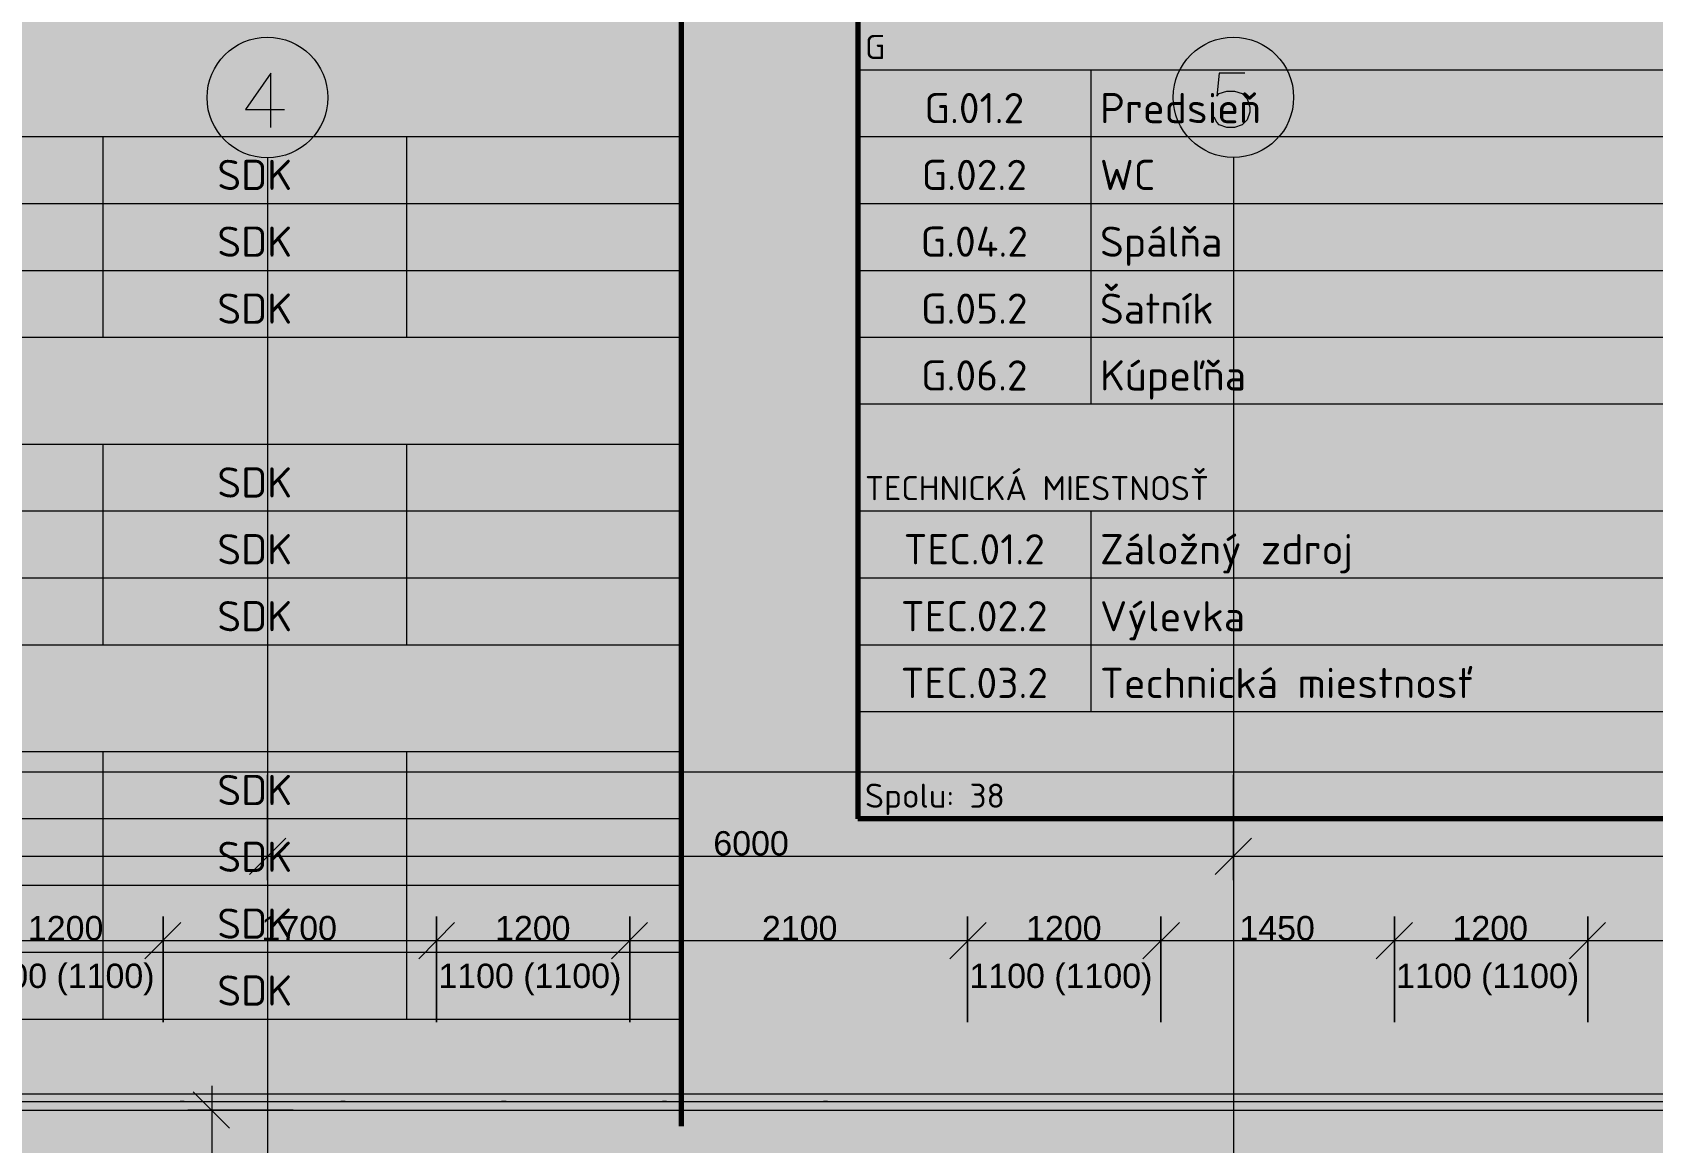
# Model space of a CAD drawing. Header units: millimetres. Extents: x 2377 to 264466, y -28213 to 61616.
# Drawn here: x 167649 to 177714, y -1139 to 5760 of the extents above; entities that cross this region are included whole.
import ezdxf

# ---------------------------------------------------------------- set-up
doc = ezdxf.new("R2010")
doc.units = ezdxf.units.MM
for name, color, linetype, lineweight in [('_Thin Lines_', 8, 'Continuous', 20), ('_Wide Lines_', 250, 'Continuous', 70), ('Schedule Graphics', 7, 'Continuous', 9), ('ZTI_KANAL', 30, 'Continuous', 50)]:
    doc.layers.add(name, color=color, linetype=linetype, lineweight=lineweight)
doc.styles.add('ISOCPEUR_10', font='isocpeur.ttf', dxfattribs={"height": 2})
doc.styles.add('ISOCPEUR_16', font='isocpeur.ttf', dxfattribs={"height": 2.5})
doc.styles.add('PDF ArialMT', font='arial.ttf')

msp = doc.modelspace()

# ---------------------------------------------------------------- linework, layer by layer
at = {"layer": '_Thin Lines_'}
for p, q in [((174225, 5526), (172776, 5526)), ((178493, 5526), (174225, 5526)), ((174225, 5526), (174225, 5110)), ((168087, 5110), (165785, 5110)), ((169973, 5110), (168087, 5110)), ((168087, 5110), (168087, 4695)), ((171679, 5110), (169973, 5110)), ((169973, 5110), (169973, 4695)), ((174225, 5110), (172776, 5110)), ((178493, 5110), (174225, 5110)), ((174225, 5110), (174225, 4695)), ((168087, 4695), (165785, 4695)), ((169973, 4695), (168087, 4695)), ((168087, 4695), (168087, 4279)), ((171679, 4695), (169973, 4695)), ((169973, 4695), (169973, 4279)), ((174225, 4695), (172776, 4695)), ((178493, 4695), (174225, 4695)), ((174225, 4695), (174225, 4279)), ((168087, 4279), (165785, 4279)), ((169973, 4279), (168087, 4279)), ((168087, 4279), (168087, 3864)), ((171679, 4279), (169973, 4279)), ((169973, 4279), (169973, 3864)), ((174225, 4279), (172776, 4279)), ((178493, 4279), (174225, 4279)), ((174225, 4279), (174225, 3864)), ((168087, 3864), (165785, 3864)), ((169973, 3864), (168087, 3864)), ((171679, 3864), (169973, 3864)), ((174225, 3864), (172776, 3864)), ((178493, 3864), (174225, 3864)), ((174225, 3864), (174225, 3449)), ((174225, 3449), (172776, 3449)), ((178493, 3449), (174225, 3449)), ((168087, 3199), (165785, 3199)), ((169973, 3199), (168087, 3199)), ((168087, 3199), (168087, 2784)), ((171679, 3199), (169973, 3199)), ((169973, 3199), (169973, 2784)), ((168087, 2784), (165785, 2784)), ((169973, 2784), (168087, 2784)), ((168087, 2784), (168087, 2369)), ((171679, 2784), (169973, 2784)), ((169973, 2784), (169973, 2369)), ((174225, 2784), (172776, 2784)), ((178493, 2784), (174225, 2784)), ((174225, 2784), (174225, 2369)), ((168087, 2369), (165785, 2369)), ((169973, 2369), (168087, 2369)), ((168087, 2369), (168087, 1953)), ((171679, 2369), (169973, 2369)), ((169973, 2369), (169973, 1953)), ((174225, 2369), (172776, 2369)), ((178493, 2369), (174225, 2369)), ((174225, 2369), (174225, 1953)), ((168087, 1953), (165785, 1953)), ((169973, 1953), (168087, 1953)), ((171679, 1953), (169973, 1953)), ((174225, 1953), (172776, 1953)), ((178493, 1953), (174225, 1953)), ((174225, 1953), (174225, 1538)), ((174225, 1538), (172776, 1538)), ((178493, 1538), (174225, 1538)), ((168087, 1289), (165785, 1289)), ((169973, 1289), (168087, 1289)), ((168087, 1289), (168087, 873)), ((171679, 1289), (169973, 1289)), ((169973, 1289), (169973, 873)), ((168087, 873), (165785, 873)), ((169973, 873), (168087, 873)), ((168087, 873), (168087, 458)), ((171679, 873), (169973, 873)), ((169973, 873), (169973, 458)), ((168087, 458), (165785, 458)), ((169973, 458), (168087, 458)), ((168087, 458), (168087, 43)), ((171679, 458), (169973, 458)), ((169973, 458), (169973, 43)), ((168087, 43), (165785, 43)), ((169973, 43), (168087, 43)), ((168087, 43), (168087, -373)), ((171679, 43), (169973, 43)), ((169973, 43), (169973, -373)), ((168087, -373), (165785, -373)), ((169973, -373), (168087, -373)), ((171679, -373), (169973, -373))]:
    msp.add_line(p, q, dxfattribs=at)
at = {"layer": '_Wide Lines_'}
for p, q in [((171679, 24134), (171679, -1037)), ((172776, 24134), (172776, 873)), ((187821, 873), (172776, 873))]:
    msp.add_line(p, q, dxfattribs=at)
at = {"layer": 'ZTI_KANAL', "color": 7, "lineweight": 9}
for points in [[(169131, 5169), (169131, 5506), (168972, 5280), (169214, 5280)], [(175180, 5506), (175021, 5506), (175006, 5363), (175021, 5379), (175069, 5394), (175117, 5394), (175164, 5379), (175196, 5347), (175212, 5296), (175212, 5264), (175196, 5217), (175164, 5185), (175117, 5169), (175069, 5169), (175021, 5185), (175006, 5201), (174990, 5233)], [(169109, 4982), (169109, -22133)], [(175110, 4982), (175110, -22133)], [(150961, 1165), (211256, 1165)], [(162961, 641), (169261, 641)], [(168960, 641), (175260, 641)], [(174961, 641), (181258, 641)], [(167112, 117), (168610, 117)], [(168309, 117), (170309, 117)], [(170011, 117), (171510, 117)], [(171211, 117), (173608, 117)], [(173310, 117), (174809, 117)], [(174510, 117), (176260, 117)], [(175958, 117), (177460, 117)], [(177159, 117), (179461, 117)], [(168763, -785), (168763, -2011)], [(146414, -836), (214196, -836)], [(168874, -1048), (168648, -823)], [(169268, -937), (168614, -937)]]:
    msp.add_lwpolyline(points, dxfattribs=at)
for points in [[(169109, 492), (169109, 1146)], [(175110, 492), (175110, 1146)], [(168998, 527), (169223, 752)], [(174996, 527), (175222, 752)], [(168347, 3), (168572, 228)], [(168461, 266), (168461, -391)], [(170049, 3), (170271, 228)], [(170160, 266), (170160, -391)], [(171246, 3), (171471, 228)], [(171360, 266), (171360, -391)], [(173348, 3), (173574, 228)], [(173459, 266), (173459, -391)], [(174548, 3), (174774, 228)], [(174660, 266), (174660, -391)], [(175996, 3), (176222, 228)], [(176111, 266), (176111, -391)], [(177197, 3), (177422, 228)], [(177311, 266), (177311, -391)]]:
    msp.add_lwpolyline(points, close=True, dxfattribs=at)
at = {"layer": 'ZTI_KANAL', "color": 7, "lineweight": 20}
for points in [[(204934, -886), (151047, -886)], [(168591, -886), (168591, -883), (168566, -883), (168566, -886)], [(169592, -886), (169592, -883), (169566, -883), (169566, -886)], [(170592, -886), (170592, -883), (170563, -883), (170563, -886)], [(171589, -886), (171589, -883), (171563, -883), (171563, -886)], [(172589, -886), (172589, -883), (172564, -883), (172564, -886)], [(173589, -886), (173564, -886)], [(151098, -937), (204934, -937)]]:
    msp.add_lwpolyline(points, dxfattribs=at)
at = {"layer": 'ZTI_KANAL', "color": 7, "lineweight": 9}
for centre, radius in [((169109, 5355), 375), ((175110, 5356), 374)]:
    msp.add_circle(centre, radius, dxfattribs=at)
at = {"layer": 'ZTI_KANAL', "color": 7, "lineweight": 35, "true_color": 0xffffff, "transparency": 33554559}
msp.add_solid([(144446, -24410), (264466, -24410), (144446, 7095), (264466, 7095)], dxfattribs=at)

# ---------------------------------------------------------------- texts
at = {"layer": 'Schedule Graphics', "line_spacing_factor": 1.149209}
for s, insert, char_height, width, attachment_point, style in [('\\fISOCPEUR|b0|i0|c238|p34|;G', (172821, 5744), 150, 143.42, 1, 'ISOCPEUR_10'), ('G.01.2', (173500, 5383), 187.5, 739.47, 2, 'ISOCPEUR_16'), ('Predsieň', (174281, 5383), 187.5, 1165.22, 1, 'ISOCPEUR_16'), ('SDK', (169030, 4968), 187.5, 537.79, 2, 'ISOCPEUR_16'), ('G.02.2', (173500, 4968), 187.5, 784.28, 2, 'ISOCPEUR_16'), ('WC', (174281, 4968), 187.5, 405.59, 1, 'ISOCPEUR_16'), ('SDK', (169030, 4553), 187.5, 537.79, 2, 'ISOCPEUR_16'), ('G.04.2', (173500, 4553), 187.5, 806.69, 2, 'ISOCPEUR_16'), ('Spálňa', (174281, 4553), 187.5, 896.32, 1, 'ISOCPEUR_16'), ('SDK', (169030, 4137), 187.5, 537.79, 2, 'ISOCPEUR_16'), ('G.05.2', (173500, 4137), 187.5, 784.28, 2, 'ISOCPEUR_16'), ('Šatník', (174281, 4137), 187.5, 896.32, 1, 'ISOCPEUR_16'), ('Kúpeľňa', (174281, 3722), 187.5, 1086.79, 1, 'ISOCPEUR_16'), ('G.06.2', (173500, 3722), 187.5, 784.28, 2, 'ISOCPEUR_16'), ('SDK', (169030, 3057), 187.5, 537.79, 2, 'ISOCPEUR_16'), ('TECHNICKÁ MIESTNOSŤ', (172821, 3003), 150, 2473.94, 1, 'ISOCPEUR_10'), ('SDK', (169030, 2642), 187.5, 537.79, 2, 'ISOCPEUR_16'), ('TEC.01.2', (173500, 2642), 187.5, 1053.18, 2, 'ISOCPEUR_16'), ('Záložný zdroj', (174281, 2642), 187.5, 1859.87, 1, 'ISOCPEUR_16'), ('SDK', (169030, 2226), 187.5, 537.79, 2, 'ISOCPEUR_16'), ('TEC.02.2', (173500, 2226), 187.5, 1098, 2, 'ISOCPEUR_16'), ('Výlevka', (174281, 2226), 187.5, 1075.59, 1, 'ISOCPEUR_16'), ('Technická miestnosť', (174281, 1811), 187.5, 2789.81, 1, 'ISOCPEUR_16'), ('TEC.03.2', (173500, 1811), 187.5, 1098, 2, 'ISOCPEUR_16'), ('SDK', (169030, 1146), 187.5, 537.79, 2, 'ISOCPEUR_16'), ('Spolu: 38', (172821, 1092), 150, 1003.92, 1, 'ISOCPEUR_10'), ('SDK', (169030, 731), 187.5, 537.79, 2, 'ISOCPEUR_16'), ('SDK', (169030, 316), 187.5, 537.79, 2, 'ISOCPEUR_16'), ('SDK', (169030, -100), 187.5, 537.79, 2, 'ISOCPEUR_16')]:
    msp.add_mtext(s, dxfattribs=dict(at, insert=insert, char_height=char_height, width=width, attachment_point=attachment_point, style=style))
at = {"layer": 'ZTI_KANAL', "color": 7, "attachment_point": 4, "style": 'PDF ArialMT'}
for s, insert, char_height in [('6000', (171879, 720), 150.9), ('1200', (167621, 193), 150.9), ('1700', (169072, 193), 150.9), ('1200', (170523, 193), 150.9), ('2100', (172181, 193), 150.9), ('1200', (173822, 193), 150.9), ('1450', (175147, 193), 150.9), ('1200', (176471, 193), 150.9), ('1100 (1100)', (167271, -125), 150.87), ('1100 (1100)', (170171, -125), 150.87), ('1100 (1100)', (173470, -125), 150.87), ('1100 (1100)', (176121, -125), 150.87)]:
    msp.add_mtext(s, dxfattribs=dict(at, insert=insert, char_height=char_height))

doc.saveas('drawing.dxf')
